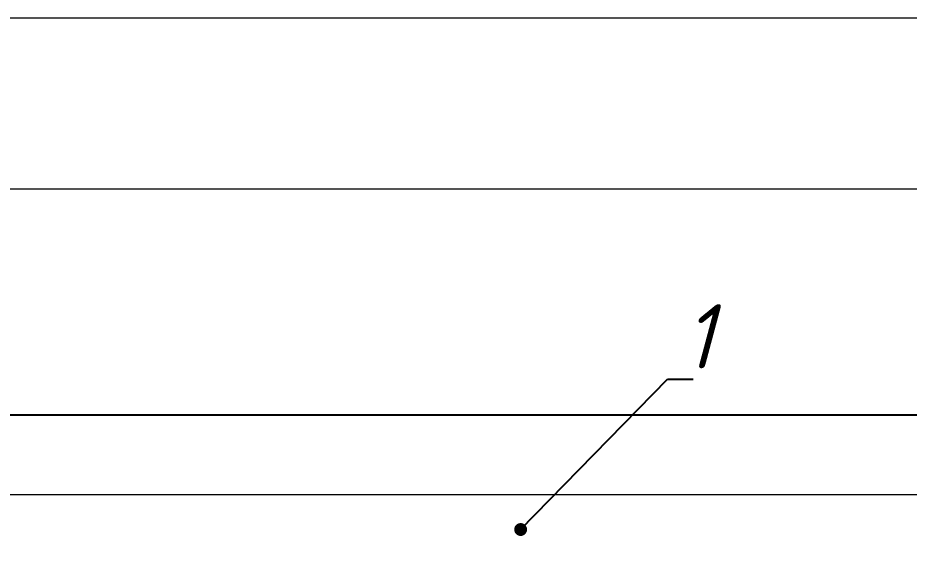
# Model space of a CAD drawing. Header units: millimetres. Extents: x 18217 to 37054, y 415 to 7180.
# Drawn here: x 19663.2 to 20148.3, y 6890.5 to 7180.1 of the extents above; entities that cross this region are included whole.
import ezdxf

# ---------------------------------------------------------------- set-up
doc = ezdxf.new("R2010")
doc.units = ezdxf.units.MM
doc.styles.add('GENISO', font='geniso.shx', dxfattribs={"oblique": 15})
doc.dimstyles.new('Scale', dxfattribs={"dimscale": 14, "dimtxt": 2.5, "dimasz": 2.5, "dimexe": 1, "dimexo": 1, "dimgap": 0.8, "dimtad": 1, "dimdec": 0, "dimzin": 0, "dimtxsty": 'GENISO', "dimcen": 2.5, "dimclrd": 1, "dimclre": 1, "dimclrt": 256, "dimadec": 0, "dimazin": 0, "dimtfac": 1, "dimtdec": 0, "dimtmove": 0, "dimatfit": 3, "dimfxl": 1, "dimtzin": 0, "dimlwd": -1, "dimlwe": -1, "dimarcsym": 0})
doc.dimstyles.new('Scale 1B8', dxfattribs={"dimscale": 14, "dimtxt": 2.5, "dimasz": 2.5, "dimexe": 1, "dimexo": 1, "dimgap": 0.8, "dimtad": 1, "dimdec": 0, "dimlfac": 0.125, "dimzin": 0, "dimtxsty": 'GENISO', "dimcen": 2.5, "dimclrd": 1, "dimclre": 1, "dimclrt": 256, "dimadec": 0, "dimazin": 0, "dimtfac": 1, "dimtdec": 0, "dimtmove": 0, "dimatfit": 3, "dimfxl": 1, "dimtzin": 0, "dimlwd": -1, "dimlwe": -1, "dimarcsym": 0})

# ---------------------------------------------------------------- blocks, each defined once
blk = doc.blocks.new('*D157')
at = {"color": 1, "transparency": 16777216}
for p, q in [((18563.18, 6909.68), (18563.18, 6977.92)), ((20235.18, 6909.68), (20235.18, 6977.92)), ((20200.18, 6963.92), (18598.18, 6963.92))]:
    blk.add_line(p, q, dxfattribs=at)
for points in [[(18598.18, 6969.75), (18598.18, 6958.08), (18563.18, 6963.92)], [(20200.18, 6969.75), (20200.18, 6958.08), (20235.18, 6963.92)]]:
    blk.add_solid(points, dxfattribs=at)
at = {"layer": 'Defpoints', "color": 0, "transparency": 16777216}
for p in [(18563.18, 6963.92), (18563.18, 6895.68), (20235.18, 6895.68)]:
    blk.add_point(p, dxfattribs=at)
at = {"transparency": 16777216, "insert": (19399.18, 6992.62), "char_height": 35, "attachment_point": 5, "style": 'GENISO'}
blk.add_mtext('1672', dxfattribs=at)

msp = doc.modelspace()

# ---------------------------------------------------------------- linework, layer by layer
at = {"linetype": 'ByBlock', "lineweight": 9}
msp.add_line((20235.18, 6920.68), (18563.18, 6920.68), dxfattribs=at)
for points in [[(26674.14, 7180.13), (26674.14, 1266), (18216.52, 1266), (18216.52, 7180.13)], [(26581.09, 7087.08), (26581.09, 1359.06), (18309.58, 1359.06), (18309.58, 7087.08)]]:
    msp.add_lwpolyline(points, close=True, dxfattribs=at)

# ---------------------------------------------------------------- texts
at = {"insert": (20033.4, 7006.84), "char_height": 35, "attachment_point": 5, "style": 'GENISO'}
msp.add_mtext('1', dxfattribs=at)

# ---------------------------------------------------------------- dimensions: what is measured, and where the dimension line sits
dim = msp.add_linear_dim(base=(18563.18, 6963.92), p1=(20235.18, 6895.68), p2=(18563.18, 6895.68), dimstyle='Scale')
dim.commit()
dim.dimension.update_dxf_attribs({"geometry": '*D157', "text_midpoint": (19399.18, 6992.62)})

# ---------------------------------------------------------------- leaders
msp.add_leader([(19936.81, 6901.72), (20016.79, 6983.51), (20030.72, 6983.51)], dimstyle='Scale 1B8', override={"dimasz": 0.5, "dimldrblk": 'Dot'})

doc.saveas('drawing.dxf')
